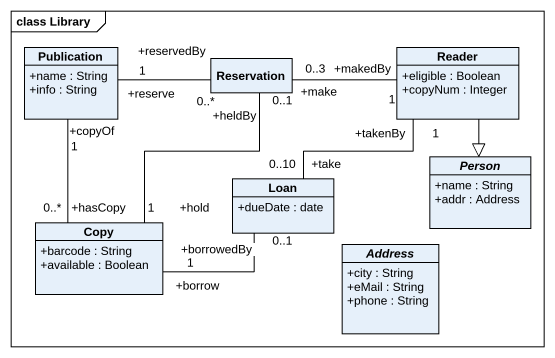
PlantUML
@startuml
mainframe class Library
hide circle
hide empty members
skinparam classAttributeIconSize 0
class Publication {
  +name : String
  +info : String
}
class Reservation
class Reader {
  +eligible : Boolean
  +copyNum : Integer
}
abstract class "Person" as Person_ {
  +name : String
  +addr : Address
}
class Copy {
  +barcode : String
  +available : Boolean
}
class Loan {
  +dueDate : date
}
abstract class Address {
  +city : String
  +eMail : String
  +phone : String
}
Publication "+reserve\n1" -right- "+reservedBy\n0..*" Reservation
Reservation "+make\n0..3" -right- "+makedBy\n1" Reader
Reader --|> Person_
Copy "+hasCopy\n0..*" -up- "+copyOf\n1" Publication
Copy "+hold\n1" -up- "+heldBy\n0..1" Reservation
Copy "+borrow\n1" -right- "+borrowedBy\n0..1" Loan
Loan "+take\n0..10" -up- "+takenBy\n1" Reader
@enduml
